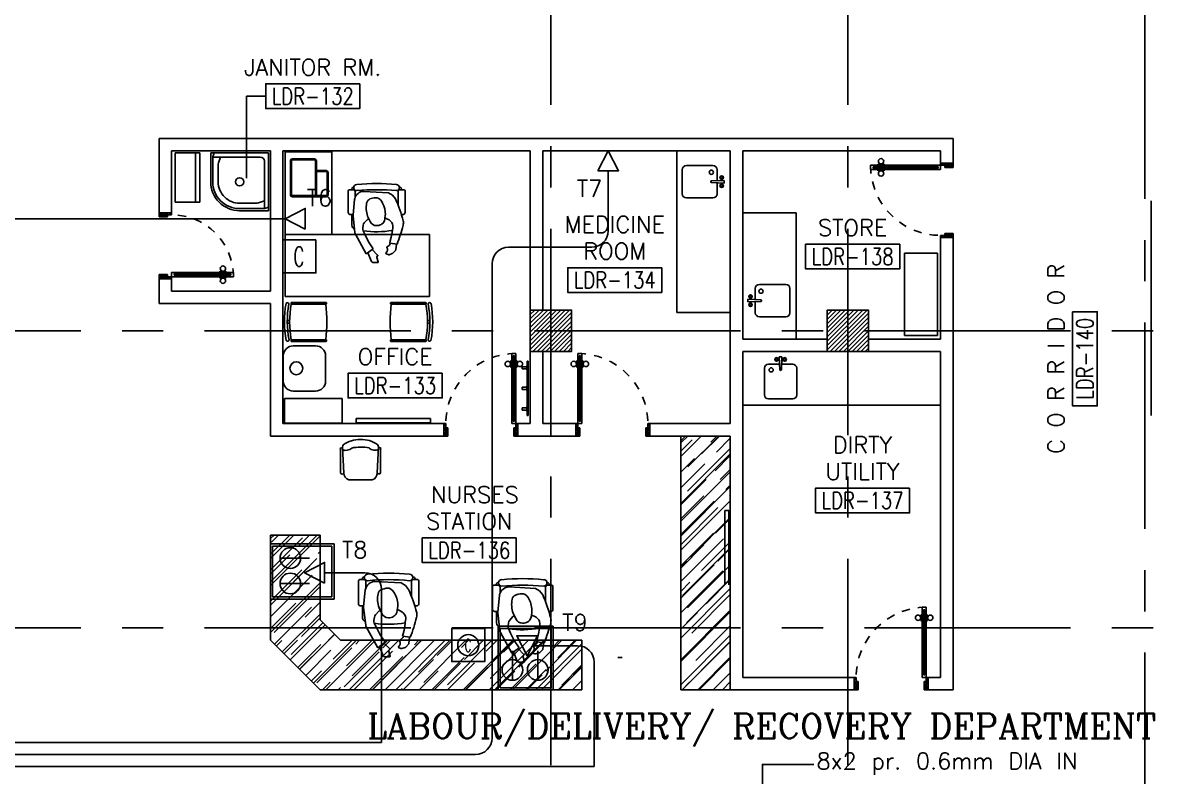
# Model space of a CAD drawing. Extents: x 0 to 92.2, y -1.4 to 78.1.
# Drawn here: x 18.49 to 32.38, y 14.48 to 23.6 of the extents above; entities that cross this region are included whole.
import ezdxf
from ezdxf.enums import TextEntityAlignment as Align

# ---------------------------------------------------------------- set-up
doc = ezdxf.new("R2010")
doc.units = 0
doc.header["$MEASUREMENT"] = 0
doc.linetypes.add('CENTERX2', pattern=[4, 2.5, -0.5, 0.5, -0.5])
doc.linetypes.add('HIDDEN', pattern=[0.375, 0.25, -0.125])
doc.layers.get('0').update_dxf_attribs({"color": 11, "linetype": 'CONTINUOUS'})
for name, color, linetype in [('AXES', 11, 'CENTERX2'), ('COL', 11, 'CONTINUOUS'), ('COUNTER', 11, 'CONTINUOUS'), ('DOOR', 11, 'CONTINUOUS'), ('E-CO', 6, 'CONTINUOUS'), ('E-SOCKETS', 4, 'CONTINUOUS'), ('E-TEL', 4, 'CONTINUOUS'), ('E-TEXT', 2, 'CONTINUOUS'), ('E-WIRE', 4, 'CONTINUOUS'), ('FIX', 11, 'CONTINUOUS'), ('HAT', 11, 'CONTINUOUS'), ('ME-FIX', 11, 'CONTINUOUS'), ('NON-MEDICAL', 11, 'CONTINUOUS'), ('RM-BOX', 11, 'CONTINUOUS'), ('RM-NAME', 11, 'CONTINUOUS'), ('RM-NO', 11, 'CONTINUOUS'), ('WALL', 11, 'CONTINUOUS')]:
    doc.layers.add(name, color=color, linetype=linetype)
doc.styles.add('ROMANC', font='romanc', dxfattribs={"height": 0.1})
doc.styles.add('ROMANS', font='ROMANS.shx', dxfattribs={"width": 0.6})
doc.styles.get("Standard").update_dxf_attribs({"font": 'TXT.shx'})

# ---------------------------------------------------------------- blocks, each defined once
blk = doc.blocks.new('RM1')
at = {"layer": 'RM-BOX'}
blk.add_lwpolyline([(570, -200), (-570, -200), (-570, -500), (570, -500)], close=True, dxfattribs=at)
at = {"layer": 'RM-NAME', "style": 'ROMANS'}
blk.add_attdef('ROOMNAME1', text='', height=200, dxfattribs=at).set_placement((0, 324), align=Align.MIDDLE)
blk = doc.blocks.new('*X79')
at = {"color": 0}
for p, q in [((42139, 132667), (42622, 133150)), ((42139, 132720), (42569, 133150)), ((42139, 132773), (42516, 133150)), ((42139, 132826), (42463, 133150)), ((42139, 132879), (42410, 133150)), ((42139, 132932), (42357, 133150)), ((42139, 132985), (42304, 133150)), ((42139, 133038), (42251, 133150)), ((42139, 133091), (42198, 133150)), ((42139, 133144), (42145, 133150)), ((42175, 132650), (42639, 133114)), ((42228, 132650), (42639, 133061)), ((42281, 132650), (42639, 133007)), ((42335, 132650), (42639, 132954)), ((42388, 132650), (42639, 132901)), ((42441, 132650), (42639, 132848)), ((42494, 132650), (42639, 132795)), ((42547, 132650), (42639, 132742)), ((42600, 132650), (42639, 132689))]:
    blk.add_line(p, q, dxfattribs=at)
blk = doc.blocks.new('*X78')
at = {"color": 0}
for p, q in [((38539, 132673), (39016, 133150)), ((38539, 132726), (38963, 133150)), ((38539, 132779), (38910, 133150)), ((38539, 132832), (38857, 133150)), ((38539, 132885), (38804, 133150)), ((38539, 132938), (38751, 133150)), ((38539, 132991), (38698, 133150)), ((38539, 133044), (38645, 133150)), ((38539, 133097), (38592, 133150)), ((38569, 132650), (39039, 133120)), ((38622, 132650), (39039, 133067)), ((38675, 132650), (39039, 133014)), ((38728, 132650), (39039, 132961)), ((38781, 132650), (39039, 132908)), ((38834, 132650), (39039, 132855)), ((38887, 132650), (39039, 132802)), ((38940, 132650), (39039, 132749)), ((38993, 132650), (39039, 132696))]:
    blk.add_line(p, q, dxfattribs=at)
blk = doc.blocks.new('COL50')
at = {"layer": 'COL'}
blk.add_lwpolyline([(-250, 250), (-250, -250), (250, -250), (250, 250)], close=True, dxfattribs=at)
blk = doc.blocks.new('DOOR90')
at = {"layer": 'DOOR', "color": 0, "linetype": 'BYBLOCK'}
for p, q in [((-150, 0), (-150, -25)), ((-150, 0), (0, 0)), ((0, -50), (0, 0)), ((-1000, -25), (-1000, -75)), ((-1000, -75), (-1000, -25)), ((-950, -25), (-1000, -25)), ((-950, -75), (-1000, -75)), ((-970, -42), (-970, -58)), ((-950, -42), (-970, -42)), ((-950, -58), (-970, -58)), ((-950, -25), (-950, -42)), ((-950, -58), (-950, -75)), ((-918, -25), (-918, -18)), ((-828, -18), (-918, -18)), ((-918, -75), (-918, -82)), ((-828, -82), (-918, -82)), ((-905, -18), (-905, -9)), ((-905, -9), (-840, -9)), ((-905, -18), (-840, -18)), ((-905, -82), (-905, -91)), ((-905, -82), (-840, -82)), ((-905, -91), (-840, -91)), ((-840, -18), (-840, -9)), ((-840, -82), (-840, -91)), ((-828, -25), (-828, -18)), ((-828, -75), (-828, -82)), ((-200, -42), (-200, -25)), ((-200, -25), (-150, -25)), ((-180, -42), (-200, -42)), ((-200, -75), (-200, -58)), ((-200, -58), (-180, -58)), ((-150, -75), (-200, -75)), ((-180, -58), (-180, -42)), ((-150, -75), (-150, -25)), ((-150, -25), (-100, -25)), ((-100, -25), (-100, -50)), ((-100, -50), (0, -50)), ((-150, -900), (-150, -875)), ((-150, -875), (-100, -875)), ((0, -900), (-150, -900)), ((-150, -900), (0, -900)), ((-100, -850), (0, -850)), ((-100, -875), (-100, -850)), ((0, -850), (0, -900))]:
    blk.add_line(p, q, dxfattribs=at)
at = {"layer": 'DOOR', "color": 9, "linetype": 'BYBLOCK'}
for p, q in [((0, -50), (-114, 0)), ((0, -50), (-40, 0)), ((0, -50), (-100, -37)), ((0, -850), (-114, -900)), ((0, -850), (-100, -863)), ((0, -850), (-40, -900))]:
    blk.add_line(p, q, dxfattribs=at)
at = {"layer": 'DOOR', "linetype": 'BYBLOCK'}
for p, q in [((-200, -25), (-950, -25)), ((-200, -42), (-950, -42)), ((-200, -58), (-950, -58)), ((-950, -75), (-200, -75))]:
    blk.add_line(p, q, dxfattribs=at)
at = {"layer": 'DOOR', "color": 0, "linetype": 'BYBLOCK'}
for centre in [(-873, 24), (-873, -124)]:
    blk.add_circle(centre, 32.4, dxfattribs=at)
at = {"layer": 'DOOR', "color": 9, "linetype": 'BYBLOCK'}
for centre, radius, start, end in [((0, -50), 154, 161.1053, 166.2858), ((0, -50), 134, 158.1598, 169.28), ((0, -50), 94.4, 148.0182, 180), ((0, -50), 74.4, 137.7764, 180), ((0, -50), 114, 154.0838, 167.3774), ((0, -50), 54.4, 113.2074, 180), ((0, -50), 34.4, 90, 180), ((0, -50), 14.4, 90, 180), ((0, -850), 154, 193.7142, 198.8947), ((0, -850), 134, 190.72, 201.8402), ((0, -850), 94.4, 180, 211.9818), ((0, -850), 74.4, 180, 222.2236), ((0, -850), 54.4, 180, 246.7926), ((0, -850), 34.4, 180, 270), ((0, -850), 14.4, 180, 270)]:
    blk.add_arc(centre, radius, start, end, dxfattribs=at)
at = {"layer": 'DOOR', "linetype": 'HIDDEN', "ltscale": 0.5}
blk.add_arc((-150, -25), 850, 180, 270, dxfattribs=at)
blk = doc.blocks.new('JAN-001')
for p, q in [((730, -30), (30, -30)), ((30, -30), (30, -730)), ((80, -130), (80, -705)), ((705, -80), (130, -80)), ((610, -80), (635, -152)), ((688, -30), (704, -76)), ((705, -380), (705, -84)), ((730, -380), (730, -30)), ((640, -380), (640, -184)), ((30, -688), (76, -704)), ((80, -610), (152, -635)), ((184, -640), (380, -640)), ((30, -730), (380, -730)), ((84, -705), (380, -705))]:
    blk.add_line(p, q)
blk.add_circle((380, -380), 50)
for centre, radius, start, end in [((130, -130), 50, 90, 180), ((680, -84), 25, 0, 19.0039), ((540, -184), 100, 0, 19.0039), ((380, -380), 350, 270, 0), ((380, -380), 325, 270, 0), ((380, -380), 260, 270, 0), ((184, -540), 100, 250.9961, 270), ((84, -680), 25, 250.9961, 270)]:
    blk.add_arc(centre, radius, start, end)
blk = doc.blocks.new('DOOR80')
at = {"layer": 'DOOR', "color": 0, "linetype": 'BYBLOCK'}
for p, q in [((-30, 900), (-80, 900)), ((-80, 900), (-30, 900)), ((-80, 850), (-80, 900)), ((-63, 850), (-80, 850)), ((-47, 870), (-63, 870)), ((-63, 850), (-63, 870)), ((-47, 850), (-47, 870)), ((-30, 850), (-47, 850)), ((-30, 850), (-30, 900)), ((-87, 805), (-96, 805)), ((-96, 805), (-96, 740)), ((-87, 740), (-96, 740)), ((-80, 818), (-87, 818)), ((-87, 728), (-87, 818)), ((-87, 805), (-87, 740)), ((-80, 728), (-87, 728)), ((-30, 818), (-22, 818)), ((-30, 728), (-22, 728)), ((-22, 728), (-22, 818)), ((-22, 805), (-13, 805)), ((-22, 805), (-22, 740)), ((-22, 740), (-13, 740)), ((-13, 805), (-13, 740)), ((-805, 0), (-805, 150)), ((-805, 150), (-780, 150)), ((-805, 150), (-805, 0)), ((-780, 150), (-780, 100)), ((-80, 200), (-63, 200)), ((-80, 150), (-80, 200)), ((-80, 150), (-30, 150)), ((-63, 200), (-63, 180)), ((-63, 180), (-47, 180)), ((-47, 200), (-30, 200)), ((-47, 180), (-47, 200)), ((-30, 200), (-30, 150)), ((-5, 150), (-30, 150)), ((-30, 150), (-30, 100)), ((-5, 150), (-5, 0)), ((-755, 0), (-805, 0)), ((-780, 100), (-755, 100)), ((-755, 100), (-755, 0)), ((-55, 100), (-55, 0)), ((-30, 100), (-55, 100)), ((-55, 0), (-5, 0))]:
    blk.add_line(p, q, dxfattribs=at)
at = {"layer": 'DOOR', "linetype": 'BYBLOCK'}
for p, q in [((-80, 850), (-80, 200)), ((-63, 200), (-63, 850)), ((-47, 200), (-47, 850)), ((-30, 200), (-30, 850)), ((-5, 0), (-5, 150))]:
    blk.add_line(p, q, dxfattribs=at)
at = {"layer": 'DOOR', "color": 9, "linetype": 'BYBLOCK'}
for p, q in [((-755, 0), (-805, 114)), ((-755, 0), (-805, 40)), ((-755, 0), (-768, 100)), ((-55, 0), (-5, 114)), ((-55, 0), (-41, 100)), ((-55, 0), (-5, 40))]:
    blk.add_line(p, q, dxfattribs=at)
at = {"layer": 'DOOR', "color": 0, "linetype": 'BYBLOCK'}
for centre in [(-128, 773), (19, 773)]:
    blk.add_circle(centre, 32.4, dxfattribs=at)
at = {"layer": 'DOOR', "linetype": 'HIDDEN', "ltscale": 0.5}
blk.add_arc((-30, 150), 750, 90, 180, dxfattribs=at)
at = {"layer": 'DOOR', "color": 9, "linetype": 'BYBLOCK'}
for centre, radius, start, end in [((-755, 0), 154, 103.7142, 108.8947), ((-55, 0), 154, 71.1053, 76.2858), ((-755, 0), 134, 100.72, 111.8402), ((-755, 0), 94.4, 90, 121.9818), ((-755, 0), 74.4, 90, 132.2236), ((-755, 0), 54.4, 90, 156.7926), ((-755, 0), 34.4, 90, 180), ((-755, 0), 14.4, 90, 180), ((-55, 0), 94.4, 58.0182, 90), ((-55, 0), 74.4, 47.7764, 90), ((-55, 0), 54.4, 23.2074, 90), ((-55, 0), 34.4, 0, 90), ((-55, 0), 14.4, 0, 90), ((-55, 0), 134, 68.1598, 79.28), ((-55, 0), 114, 64.0838, 77.3774)]:
    blk.add_arc(centre, radius, start, end, dxfattribs=at)

msp = doc.modelspace()

# ---------------------------------------------------------------- hatches: boundary and pattern name
at = {"layer": 'COUNTER', "linetype": 'BYBLOCK'}
h = msp.add_hatch(dxfattribs=at)
h.set_pattern_fill('AR-RROOF', color=11, scale=0.2, angle=45, style=0)
h.set_pattern_definition([(45, (-13.89653, -113.02859), (0.16970563, 0.45254834), [3, -0.4, 1, -0.2]), (45, (-13.77915, -112.7698), (-0.32951176, 0.04666905), [0.6, -0.066, 1.2, -0.15]), (45, (-13.94603, -112.83767), (0.64063874, 0.83014336), [1.6, -0.28, 0.8, -0.2])])
h.paths.add_polyline_path([(21.4927, 16.1211), (22.0927, 15.5211), (25.2677, 15.5211), (25.2677, 16.1211), (22.3412, 16.1211), (22.0927, 16.3697), (22.0927, 17.3961), (21.4927, 17.3961)])
h.paths.add_polyline_path([(27.0677, 18.5961), (26.4677, 18.5961), (26.4677, 15.5211), (27.0677, 15.5211)])

# ---------------------------------------------------------------- linework, layer by layer
at = {"layer": 'AXES'}
for p, q in [((24.8927, -1.3931), (24.8927, 77.4195)), ((28.4927, -1.3931), (28.4927, 77.4195)), ((32.0927, 5.4711), (32.0927, 64.2911)), ((0.6927, 19.8711), (68.7327, 19.8711)), ((0.6927, 16.2711), (68.7327, 16.2711))]:
    msp.add_line(p, q, dxfattribs=at)
at = {"layer": 'COUNTER'}
msp.add_line((32.1687, 18.8461), (32.1687, 21.4461), dxfattribs=at)
at = {"layer": 'COUNTER', "linetype": 'BYBLOCK'}
for p, q in [((26.4677, 18.5961), (26.4677, 15.5211)), ((21.4927, 17.3961), (21.4927, 16.1211)), ((21.4927, 17.3961), (22.0927, 17.3961)), ((22.0927, 17.3961), (22.0927, 16.3697)), ((22.0927, 16.3697), (22.3412, 16.1211)), ((21.4927, 16.1211), (22.0927, 15.5211)), ((25.2677, 16.1211), (22.3412, 16.1211)), ((25.2677, 16.1211), (25.2677, 15.5211)), ((25.2677, 15.5211), (22.0927, 15.5211)), ((27.0677, 15.5211), (26.4677, 15.5211))]:
    msp.add_line(p, q, dxfattribs=at)
at = {"layer": 'E-CO', "color": 4}
for points in [[(22.0427, 20.9728), (21.6427, 20.9728), (21.6427, 20.5728), (22.0427, 20.5728)], [(24.0902, 16.2626), (23.6902, 16.2626), (23.6902, 15.8626), (24.0902, 15.8626)]]:
    msp.add_lwpolyline(points, close=True, dxfattribs=at)
at = {"layer": 'E-SOCKETS'}
for p, q in [((21.4927, 17.2881), (21.4927, 16.6207)), ((22.2624, 17.2881), (21.4927, 17.2881)), ((22.2624, 16.6207), (22.2624, 17.2881)), ((21.608, 17.1169), (21.9663, 17.1169)), ((21.608, 16.8092), (21.9663, 16.8092)), ((21.4927, 16.6207), (22.2624, 16.6207)), ((24.9213, 16.2908), (24.2539, 16.2908)), ((24.2539, 16.2908), (24.2539, 15.5211)), ((24.9213, 15.5211), (24.9213, 16.2908)), ((24.4251, 15.6365), (24.4251, 15.9948)), ((24.7328, 15.6365), (24.7328, 15.9948)), ((24.2539, 15.5211), (24.9213, 15.5211))]:
    msp.add_line(p, q, dxfattribs=at)
at = {"layer": 'E-SOCKETS', "color": 8}
for p, q in [((22.2374, 17.2631), (21.5177, 17.2631)), ((21.5177, 17.2631), (21.5177, 16.6457)), ((22.2374, 16.6457), (22.2374, 17.2631)), ((21.5177, 16.6457), (22.2374, 16.6457)), ((24.8963, 16.2658), (24.2789, 16.2658)), ((24.2789, 16.2658), (24.2789, 15.5461)), ((24.8963, 15.5461), (24.8963, 16.2658)), ((24.2789, 15.5461), (24.8963, 15.5461))]:
    msp.add_line(p, q, dxfattribs=at)
at = {"layer": 'E-SOCKETS'}
for points in [[(22.1484, 16.8122), (22.1484, 17.0648), (21.9062, 16.9385), (21.9062, 16.9385)], [(24.7298, 16.1768), (24.4772, 16.1768), (24.6035, 15.9346), (24.6035, 15.9346)]]:
    msp.add_lwpolyline(points, close=True, dxfattribs=at)
for centre in [(21.733, 17.1169), (21.733, 16.8092), (24.4251, 15.7615), (24.7328, 15.7615)]:
    msp.add_circle(centre, 0.125, dxfattribs=at)
at = {"layer": 'E-TEL', "color": 4}
msp.add_line((22.734, 16.9385), (22.734, 16.9385), dxfattribs=at)
for points in [[(25.4602, 21.8098), (25.7127, 21.8098), (25.5865, 22.052), (25.5865, 22.052)], [(21.9138, 21.1021), (21.9138, 21.3547), (21.6717, 21.2284), (21.6717, 21.2284)]]:
    msp.add_lwpolyline(points, close=True, dxfattribs=at)
at = {"layer": 'E-TEXT', "color": 11}
msp.add_lwpolyline([(28.0815, 14.6171), (27.456, 14.6171), (27.456, 13.7158), (27.6201, 13.7158), (27.6201, 14.0288), (27.2846, 14.0288)], dxfattribs=at)
at = {"layer": 'E-WIRE', "color": 4, "linetype": 'BYBLOCK'}
for p, q in [((25.5865, 21.8098), (25.5865, 21.0828)), ((21.6717, 21.2284), (16.5341, 21.2284)), ((24.3786, 20.8828), (25.3865, 20.8828)), ((24.1786, 14.9372), (24.1786, 20.6828)), ((22.1484, 16.9385), (22.6376, 16.9385)), ((22.8376, 16.7385), (22.8376, 14.8844)), ((24.6666, 16.0557), (25.2167, 16.0557)), ((25.4167, 15.8557), (25.4167, 14.59))]:
    msp.add_line(p, q, dxfattribs=at)
at = {"layer": 'E-WIRE', "color": 4}
for p, q in [((16.5508, 14.8844), (22.8376, 14.8844)), ((16.5508, 14.7372), (23.9786, 14.7372)), ((16.5508, 14.59), (25.4167, 14.59))]:
    msp.add_line(p, q, dxfattribs=at)
at = {"layer": 'E-WIRE'}
msp.add_circle((23.8902, 16.0612), 0.128, dxfattribs=at)
at = {"layer": 'E-WIRE', "color": 4, "linetype": 'BYBLOCK'}
for centre, start, end in [((25.3865, 21.0828), 270, 0), ((24.3786, 20.6828), 90, 180), ((22.6376, 16.7385), 0, 90), ((25.2167, 15.8557), 0, 90), ((23.9786, 14.9372), 270, 0)]:
    msp.add_arc(centre, 0.2, start, end, dxfattribs=at)
at = {"layer": 'ME-FIX'}
for p, q in [((26.4177, 22.0512), (26.4177, 20.0914)), ((26.4857, 21.5312), (26.4857, 21.8241)), ((26.5356, 21.874), (26.8567, 21.874)), ((26.9065, 21.8241), (26.9065, 21.6876)), ((26.9947, 21.6936), (26.8395, 21.6876)), ((26.9947, 21.6616), (26.8395, 21.6676)), ((26.9065, 21.6676), (26.9065, 21.5312)), ((26.9947, 21.6936), (26.9947, 21.6616)), ((26.8567, 21.4813), (26.5356, 21.4813)), ((27.2177, 21.2985), (27.8677, 21.2985)), ((27.8677, 21.2985), (27.8677, 19.7711)), ((27.7406, 20.4326), (27.4195, 20.4326)), ((27.3696, 20.3828), (27.3696, 20.2463)), ((27.7905, 20.0898), (27.7905, 20.3828)), ((27.2814, 20.2523), (27.4367, 20.2463)), ((27.2814, 20.2523), (27.2814, 20.2203)), ((27.2814, 20.2203), (27.4367, 20.2263)), ((27.3696, 20.2263), (27.3696, 20.0898)), ((26.4177, 20.0914), (27.0677, 20.0914)), ((27.4195, 20.04), (27.7406, 20.04))]:
    msp.add_line(p, q, dxfattribs=at)
for centre, radius in [((26.8371, 21.7921), 0.0255), ((26.9637, 21.7274), 0.0217), ((26.9637, 21.7274), 0.014), ((26.9637, 21.6279), 0.0217), ((26.9637, 21.6279), 0.014), ((27.3125, 20.2861), 0.0217), ((27.3125, 20.2861), 0.014), ((27.4391, 20.3508), 0.0255), ((27.3125, 20.1865), 0.0217), ((27.3125, 20.1865), 0.014)]:
    msp.add_circle(centre, radius, dxfattribs=at)
for centre, radius, start, end in [((26.5356, 21.8241), 0.0499, 90, 180), ((26.8567, 21.8241), 0.0499, 0, 90), ((26.8395, 21.6776), 0.00997, 90, 270), ((26.5356, 21.5312), 0.0499, 180, 270), ((26.8567, 21.5312), 0.0499, 270, 0), ((27.4195, 20.3828), 0.0499, 90, 180), ((27.7406, 20.3828), 0.0499, 0, 90), ((27.4367, 20.2363), 0.00997, 270, 90), ((27.4195, 20.0898), 0.0499, 180, 270), ((27.7406, 20.0898), 0.0499, 270, 0)]:
    msp.add_arc(centre, radius, start, end, dxfattribs=at)
at = {"layer": 'NON-MEDICAL'}
for p, q in [((20.3374, 22.0291), (20.6374, 22.0291)), ((20.3374, 21.4291), (20.3374, 22.0291)), ((20.5829, 22.0291), (20.5829, 21.4291)), ((20.6374, 22.0291), (20.6374, 21.4291)), ((22.2342, 22.0376), (21.6717, 22.0376)), ((21.6717, 22.0376), (21.6717, 21.0376)), ((22.0242, 21.9535), (21.758, 21.9535)), ((22.0242, 21.9535), (21.758, 21.9535)), ((22.0242, 21.941), (21.758, 21.941)), ((22.0242, 21.941), (21.758, 21.941)), ((22.2342, 21.0376), (22.2342, 22.0376)), ((21.733, 21.9285), (21.733, 21.521)), ((21.733, 21.9285), (21.733, 21.521)), ((21.7455, 21.9285), (21.7455, 21.521)), ((21.7455, 21.9285), (21.7455, 21.521)), ((22.0367, 21.9285), (22.0367, 21.521)), ((22.0367, 21.9285), (22.0367, 21.521)), ((22.0492, 21.9285), (22.0492, 21.521)), ((22.0492, 21.9285), (22.0492, 21.521)), ((22.0492, 21.8122), (22.1655, 21.8122)), ((22.0492, 21.8122), (22.1655, 21.8122)), ((22.0492, 21.7997), (22.1655, 21.7997)), ((22.0492, 21.7997), (22.1655, 21.7997)), ((22.178, 21.521), (22.178, 21.7872)), ((22.178, 21.521), (22.178, 21.7872)), ((22.1905, 21.521), (22.1905, 21.7872)), ((22.1905, 21.521), (22.1905, 21.7872)), ((22.4341, 21.3024), (22.4341, 21.5665)), ((22.4979, 21.581), (22.4486, 21.581)), ((22.4766, 21.581), (22.4766, 21.5888)), ((22.502, 21.6106), (22.4984, 21.6106)), ((22.5191, 21.4883), (22.5191, 21.5599)), ((22.9241, 21.5441), (22.6221, 21.5606)), ((22.9717, 21.5143), (22.9241, 21.5441)), ((23.0397, 21.3923), (23.0397, 21.5599)), ((23.0604, 21.6106), (23.0568, 21.6106)), ((23.1102, 21.581), (23.0608, 21.581)), ((23.0822, 21.581), (23.0822, 21.5888)), ((23.1247, 21.3024), (23.1247, 21.5665)), ((20.6374, 21.4291), (20.3374, 21.4291)), ((21.758, 21.5085), (22.0242, 21.5085)), ((21.758, 21.5085), (22.0242, 21.5085)), ((21.758, 21.496), (22.0242, 21.496)), ((21.758, 21.496), (22.0242, 21.496)), ((22.1655, 21.496), (22.0242, 21.496)), ((22.1655, 21.496), (22.0242, 21.496)), ((22.1655, 21.5085), (22.0459, 21.5085)), ((22.1655, 21.5085), (22.0459, 21.5085)), ((22.5124, 21.461), (22.4932, 21.2743)), ((22.5139, 21.473), (22.5124, 21.461)), ((23.0078, 21.4683), (22.9717, 21.5143)), ((22.4939, 21.2812), (22.4553, 21.2812)), ((22.4786, 21.1508), (22.4786, 21.2812)), ((22.4933, 21.2628), (22.5167, 21.0597)), ((23.1034, 21.2812), (23.0785, 21.2812)), ((22.6111, 21.1129), (22.6162, 21.1501)), ((22.6297, 21.1789), (22.6679, 21.2203)), ((22.6679, 21.2203), (22.6856, 21.2261)), ((22.8796, 21.2393), (22.9115, 21.225)), ((22.9115, 21.225), (22.9322, 21.2142)), ((22.9322, 21.2142), (22.9491, 21.1982)), ((22.974, 21.121), (22.9702, 21.0872)), ((22.9744, 21.1234), (22.974, 21.121)), ((23.4217, 21.0376), (21.6717, 21.0376)), ((21.6717, 21.0376), (22.2342, 21.0376)), ((21.6717, 21.0376), (21.6717, 20.2876)), ((21.6717, 21.0376), (21.6717, 20.2876)), ((22.5229, 21.0402), (22.6538, 20.8025)), ((22.639, 21.0318), (22.6154, 21.0837)), ((22.6813, 20.949), (22.639, 21.0318)), ((22.9557, 21.0044), (22.9443, 20.9599)), ((22.9634, 21.0435), (22.9557, 21.0044)), ((22.9702, 21.0872), (22.9634, 21.0435)), ((23.4217, 20.2876), (23.4217, 21.0376)), ((22.6538, 20.8025), (22.7381, 20.8639)), ((22.7381, 20.8639), (22.6813, 20.949)), ((22.9443, 20.9599), (22.9374, 20.9337)), ((22.9374, 20.9337), (23.0268, 20.9217)), ((29.1777, 20.8121), (29.1777, 19.8121)), ((29.1777, 20.8121), (29.5777, 20.8121)), ((29.5777, 19.8121), (29.5777, 20.8121)), ((21.6717, 20.2876), (23.4217, 20.2876)), ((21.741, 20.2099), (21.7442, 20.2131)), ((21.741, 20.2099), (21.741, 20.1964)), ((21.741, 20.1964), (21.7442, 20.1931)), ((21.7442, 20.2131), (22.1177, 20.2131)), ((21.7442, 20.1931), (22.1177, 20.1931)), ((22.121, 20.2099), (22.1177, 20.2131)), ((22.1177, 20.1931), (22.121, 20.1964)), ((22.121, 20.2099), (22.121, 20.1964)), ((22.9988, 20.2099), (23.002, 20.2131)), ((22.9988, 20.2099), (22.9988, 20.1964)), ((23.002, 20.1931), (22.9988, 20.1964)), ((23.3755, 20.2131), (23.002, 20.2131)), ((23.3755, 20.1931), (23.002, 20.1931)), ((23.3788, 20.2099), (23.3755, 20.2131)), ((23.3788, 20.1964), (23.3755, 20.1931)), ((23.3788, 20.2099), (23.3788, 20.1964)), ((21.6957, 19.9938), (21.7238, 19.9938)), ((21.6957, 19.9633), (21.7238, 19.9633)), ((23.424, 19.9938), (23.3959, 19.9938)), ((23.424, 19.9633), (23.3959, 19.9633)), ((21.741, 19.7599), (21.7442, 19.7631)), ((21.741, 19.7599), (21.741, 19.7464)), ((21.741, 19.7464), (21.7442, 19.7431)), ((21.7442, 19.7631), (22.1177, 19.7631)), ((21.7442, 19.7431), (22.1177, 19.7431)), ((22.121, 19.7599), (22.1177, 19.7631)), ((22.1177, 19.7431), (22.121, 19.7464)), ((22.121, 19.7599), (22.121, 19.7464)), ((22.9988, 19.7599), (23.002, 19.7631)), ((22.9988, 19.7599), (22.9988, 19.7464)), ((23.002, 19.7431), (22.9988, 19.7464)), ((23.3755, 19.7631), (23.002, 19.7631)), ((23.3755, 19.7431), (23.002, 19.7431)), ((23.3788, 19.7599), (23.3755, 19.7631)), ((23.3788, 19.7464), (23.3755, 19.7431)), ((23.3788, 19.7599), (23.3788, 19.7464)), ((29.1777, 19.8121), (29.5777, 19.8121)), ((21.7682, 19.6887), (22.0398, 19.6887)), ((21.6479, 19.2605), (21.6479, 19.5684)), ((22.1601, 19.5684), (22.1601, 19.2605)), ((24.6004, 19.3985), (24.6004, 19.4485)), ((24.6054, 19.4485), (24.6004, 19.4485)), ((24.6054, 18.8433), (24.6054, 19.5037)), ((24.6181, 19.5037), (24.6054, 19.5037)), ((24.6181, 18.8433), (24.6181, 19.5037)), ((27.531, 19.4669), (27.6675, 19.4669)), ((27.6615, 19.5551), (27.6935, 19.5551)), ((27.6615, 19.5551), (27.6675, 19.3998)), ((27.6935, 19.5551), (27.6875, 19.3998)), ((27.6875, 19.4669), (27.8239, 19.4669)), ((24.6004, 19.4362), (24.5419, 19.4362)), ((24.5419, 19.4108), (24.5419, 19.4362)), ((24.6004, 19.4108), (24.5419, 19.4108)), ((24.6054, 19.3985), (24.6004, 19.3985)), ((27.4811, 19.0959), (27.4811, 19.417)), ((27.8738, 19.417), (27.8738, 19.0959)), ((24.6004, 19.1862), (24.5419, 19.1862)), ((24.5419, 19.1608), (24.5419, 19.1862)), ((24.6004, 19.1485), (24.6004, 19.1985)), ((24.6054, 19.1985), (24.6004, 19.1985)), ((21.6611, 19.0527), (22.3611, 19.0527)), ((21.6611, 18.7527), (21.6611, 19.0527)), ((22.0398, 19.1402), (21.7682, 19.1402)), ((22.3611, 19.0527), (22.3611, 18.7527)), ((24.6004, 19.1608), (24.5419, 19.1608)), ((24.6054, 19.1485), (24.6004, 19.1485)), ((27.8239, 19.046), (27.531, 19.046)), ((24.6004, 18.9362), (24.5419, 18.9362)), ((24.5419, 18.9108), (24.5419, 18.9362)), ((24.6004, 18.9108), (24.5419, 18.9108)), ((24.6004, 18.8985), (24.6004, 18.9485)), ((24.6054, 18.9485), (24.6004, 18.9485)), ((24.6054, 18.8985), (24.6004, 18.8985)), ((27.2177, 18.9711), (29.6177, 18.9711)), ((22.3611, 18.7527), (21.6611, 18.7527)), ((23.4314, 18.8067), (22.5314, 18.8067)), ((22.5314, 18.8067), (22.5314, 18.7567)), ((22.5314, 18.7567), (23.4314, 18.7567)), ((23.4314, 18.7567), (23.4314, 18.8067)), ((24.6181, 18.8433), (24.6054, 18.8433)), ((27.0005, 17.6935), (27.0005, 16.7935)), ((27.0505, 17.6935), (27.0005, 17.6935)), ((27.0505, 16.7935), (27.0505, 17.6935)), ((21.4927, 17.3961), (21.4927, 16.1211)), ((21.4927, 17.3961), (22.0927, 17.3961)), ((22.0927, 17.3961), (22.0927, 16.3697)), ((22.5592, 16.5606), (22.5592, 16.8402)), ((22.6268, 16.8556), (22.5745, 16.8556)), ((22.6042, 16.8556), (22.6042, 16.8638)), ((22.6311, 16.8869), (22.6273, 16.8869)), ((22.6492, 16.7574), (22.6492, 16.8332)), ((23.078, 16.8165), (22.7583, 16.8339)), ((23.1284, 16.7849), (23.078, 16.8165)), ((23.2004, 16.6557), (23.2004, 16.8332)), ((23.2223, 16.8869), (23.2185, 16.8869)), ((23.2751, 16.8556), (23.2228, 16.8556)), ((23.2454, 16.8556), (23.2454, 16.8638)), ((23.2904, 16.5606), (23.2904, 16.8402)), ((24.257, 16.8205), (24.2532, 16.8205)), ((24.8482, 16.8205), (24.8444, 16.8205)), ((22.6421, 16.7285), (22.6218, 16.5308)), ((22.6437, 16.7412), (22.6421, 16.7285)), ((23.1666, 16.7362), (23.1284, 16.7849)), ((24.1851, 16.4942), (24.1851, 16.7738)), ((24.2527, 16.7892), (24.2004, 16.7892)), ((24.2301, 16.7892), (24.2301, 16.7974)), ((24.2696, 16.6748), (24.268, 16.6621)), ((24.2751, 16.691), (24.2751, 16.7668)), ((24.704, 16.7501), (24.3842, 16.7675)), ((24.7543, 16.7185), (24.704, 16.7501)), ((24.7925, 16.6698), (24.7543, 16.7185)), ((24.8263, 16.5893), (24.8263, 16.7668)), ((24.901, 16.7892), (24.8487, 16.7892)), ((24.8713, 16.7892), (24.8713, 16.7974)), ((24.9163, 16.4942), (24.9163, 16.7738)), ((22.6225, 16.5381), (22.5817, 16.5381)), ((22.6063, 16.4), (22.6063, 16.5381)), ((23.2679, 16.5381), (23.2415, 16.5381)), ((24.268, 16.6621), (24.2477, 16.4644)), ((22.6219, 16.5186), (22.6466, 16.3036)), ((22.7466, 16.3599), (22.752, 16.3993)), ((22.7664, 16.4298), (22.8067, 16.4737)), ((22.8067, 16.4737), (22.8255, 16.4798)), ((23.0309, 16.4937), (23.0647, 16.4786)), ((23.0647, 16.4786), (23.0866, 16.4672)), ((23.0866, 16.4672), (23.1045, 16.4502)), ((24.2484, 16.4717), (24.2076, 16.4717)), ((24.2322, 16.3336), (24.2322, 16.4717)), ((24.2478, 16.4522), (24.2725, 16.2372)), ((24.3923, 16.3634), (24.4326, 16.4073)), ((24.4326, 16.4073), (24.4514, 16.4134)), ((24.6568, 16.4273), (24.6906, 16.4122)), ((24.6906, 16.4122), (24.7125, 16.4008)), ((24.7125, 16.4008), (24.7304, 16.3838)), ((24.8938, 16.4717), (24.8674, 16.4717)), ((22.0927, 16.3697), (22.3412, 16.1211)), ((22.6532, 16.2829), (22.7918, 16.0313)), ((22.7762, 16.274), (22.7512, 16.329)), ((22.8209, 16.1864), (22.7762, 16.274)), ((23.1196, 16.2865), (23.1115, 16.2451)), ((23.1269, 16.3328), (23.1196, 16.2865)), ((23.1309, 16.3685), (23.1269, 16.3328)), ((23.1313, 16.3711), (23.1309, 16.3685)), ((24.3726, 16.2935), (24.3779, 16.3329)), ((24.3726, 16.2935), (24.3779, 16.3329)), ((24.4021, 16.2076), (24.3771, 16.2626)), ((24.4021, 16.2076), (24.3771, 16.2626)), ((24.7528, 16.2664), (24.7455, 16.2201)), ((24.7528, 16.2664), (24.7455, 16.2201)), ((24.7568, 16.3021), (24.7528, 16.2664)), ((24.7568, 16.3021), (24.7528, 16.2664)), ((24.7572, 16.3047), (24.7568, 16.3021)), ((24.7572, 16.3047), (24.7568, 16.3021)), ((21.4927, 16.1211), (22.0927, 15.5211)), ((25.2677, 16.1211), (22.3412, 16.1211)), ((22.881, 16.0963), (22.8209, 16.1864)), ((23.0994, 16.198), (23.0921, 16.1701)), ((23.0921, 16.1701), (23.1868, 16.1575)), ((23.1115, 16.2451), (23.0994, 16.198)), ((24.2791, 16.2165), (24.4177, 15.9649)), ((24.2791, 16.2165), (24.4177, 15.9649)), ((24.4468, 16.12), (24.4021, 16.2076)), ((24.4468, 16.12), (24.4021, 16.2076)), ((24.507, 16.0299), (24.4468, 16.12)), ((24.507, 16.0299), (24.4468, 16.12)), ((24.7253, 16.1316), (24.718, 16.1037)), ((24.7253, 16.1316), (24.718, 16.1037)), ((24.7374, 16.1787), (24.7253, 16.1316)), ((24.7374, 16.1787), (24.7253, 16.1316)), ((24.7455, 16.2201), (24.7374, 16.1787)), ((24.7455, 16.2201), (24.7374, 16.1787)), ((25.2677, 16.1211), (25.2677, 15.5211)), ((22.7918, 16.0313), (22.881, 16.0963)), ((24.4177, 15.9649), (24.507, 16.0299)), ((24.4177, 15.9649), (24.507, 16.0299)), ((24.718, 16.1037), (24.8127, 16.0911)), ((24.718, 16.1037), (24.8127, 16.0911)), ((25.7051, 15.9107), (25.7551, 15.9107)), ((25.2677, 15.5211), (22.0927, 15.5211))]:
    msp.add_line(p, q, dxfattribs=at)
at = {"layer": 'NON-MEDICAL', "extrusion": (0, 0, -1)}
for p, q in [((22.3414, 18.147), (22.3404, 18.4307)), ((22.3819, 18.1471), (22.3662, 18.4619)), ((22.8009, 18.4634), (22.7873, 18.1485)), ((22.8278, 18.1486), (22.8269, 18.4324)), ((22.443, 18.0662), (22.5849, 18.0667)), ((22.5849, 18.0667), (22.7268, 18.0672))]:
    msp.add_line(p, q, dxfattribs=at)
at = {"layer": 'NON-MEDICAL'}
for points in [[(22.8848, 21.2772, 0.1280623), (22.8518, 21.4183, 0.2157166), (22.7842, 21.4826), (22.7513, 21.4818), (22.7283, 21.478), (22.6968, 21.468, 0.2424325), (22.6578, 21.4189, 0.1365134), (22.6702, 21.2602), (22.7011, 21.1942, 0.297129), (22.7765, 21.145, 0.1389863), (22.8364, 21.1607, 0.1051671), (22.8622, 21.1836), (22.8729, 21.2043), (22.8783, 21.2288), (22.8844, 21.2771)], [(22.7258, 20.8546), (22.7912, 20.7879, -0.4458327), (22.7907, 20.7789), (22.7889, 20.7774, 0.3042703), (22.7826, 20.758), (22.7977, 20.7056, -0.5099825), (22.7916, 20.6978), (22.7333, 20.6998, -0.292523), (22.717, 20.7111), (22.6729, 20.8162)], [(23.0196, 20.9226), (23.011, 20.8513, -0.1665035), (23.0065, 20.842), (22.9746, 20.8099, -0.116666), (22.9684, 20.806), (22.9305, 20.7932, -0.1815827), (22.9193, 20.7936), (22.8935, 20.8042, -0.5662747), (22.8922, 20.8133, 0.3727106), (22.9037, 20.8807, -0.4583706), (22.9062, 20.8884, 0.2106222), (22.9479, 20.9322)], [(23.0365, 16.5339, 0.1280623), (23.0014, 16.6833, 0.2157166), (22.9299, 16.7514), (22.895, 16.7506), (22.8707, 16.7465), (22.8374, 16.7359, 0.2424325), (22.796, 16.6839, 0.1365134), (22.8091, 16.5159), (22.8419, 16.446, 0.297129), (22.9217, 16.3939, 0.1389863), (22.9852, 16.4105, 0.1051671), (23.0125, 16.4347), (23.0239, 16.4567), (23.0295, 16.4827), (23.036, 16.5338)], [(24.6624, 16.4675, 0.1280623), (24.6273, 16.6169, 0.2157166), (24.5558, 16.685), (24.5209, 16.6842), (24.4966, 16.6801), (24.4633, 16.6695, 0.2424325), (24.4219, 16.6175, 0.1365134), (24.435, 16.4495), (24.4678, 16.3796, 0.297129), (24.5476, 16.3275, 0.1389863), (24.6111, 16.3441, 0.1051671), (24.6384, 16.3683), (24.6498, 16.3903), (24.6554, 16.4163), (24.6619, 16.4674)], [(23.1791, 16.1584), (23.17, 16.083, -0.1665035), (23.1652, 16.0731), (23.1315, 16.0391, -0.116666), (23.1249, 16.035), (23.0848, 16.0214, -0.1815827), (23.073, 16.0218), (23.0457, 16.0331, -0.5662747), (23.0442, 16.0426, 0.3727106), (23.0565, 16.1141, -0.4583706), (23.0591, 16.1222, 0.2106222), (23.1033, 16.1686)], [(22.8681, 16.0864), (22.9373, 16.0158, -0.4458327), (22.9367, 16.0062), (22.9348, 16.0047, 0.3042703), (22.9282, 15.9841), (22.9442, 15.9286, -0.5099825), (22.9377, 15.9204), (22.876, 15.9225, -0.292523), (22.8587, 15.9345), (22.8121, 16.0457)], [(24.494, 16.02), (24.5632, 15.9494, -0.4458327), (24.5626, 15.9398), (24.5607, 15.9383, 0.3042703), (24.5541, 15.9177), (24.5701, 15.8622, -0.5099825), (24.5636, 15.854), (24.5019, 15.8561, -0.292523), (24.4846, 15.8681), (24.438, 15.9793)], [(24.494, 16.02), (24.5632, 15.9494, -0.4458327), (24.5626, 15.9398), (24.5607, 15.9383, 0.3042703), (24.5541, 15.9177), (24.5701, 15.8622, -0.5099825), (24.5636, 15.854), (24.5019, 15.8561, -0.292523), (24.4846, 15.8681), (24.438, 15.9793)], [(24.805, 16.092), (24.7959, 16.0166, -0.1665035), (24.7911, 16.0067), (24.7574, 15.9727, -0.116666), (24.7508, 15.9686), (24.7107, 15.955, -0.1815827), (24.6989, 15.9554), (24.6716, 15.9667, -0.5662747), (24.6702, 15.9762, 0.3727106), (24.6824, 16.0477, -0.4583706), (24.685, 16.0558, 0.2106222), (24.7292, 16.1022)], [(24.805, 16.092), (24.7959, 16.0166, -0.1665035), (24.7911, 16.0067), (24.7574, 15.9727, -0.116666), (24.7508, 15.9686), (24.7107, 15.955, -0.1815827), (24.6989, 15.9554), (24.6716, 15.9667, -0.5662747), (24.6702, 15.9762, 0.3727106), (24.6824, 16.0477, -0.4583706), (24.685, 16.0558, 0.2106222), (24.7292, 16.1022)]]:
    msp.add_lwpolyline(points, format="xyb", dxfattribs=at)
for points in [[(22.1242, 20.2131), (22.1677, 20.2131), (22.171, 20.2099), (22.171, 20.1964), (22.1677, 20.1931), (22.1242, 20.1931), (22.121, 20.1964), (22.121, 20.2099)], [(22.9955, 20.2131), (22.952, 20.2131), (22.9488, 20.2099), (22.9488, 20.1964), (22.952, 20.1931), (22.9955, 20.1931), (22.9988, 20.1964), (22.9988, 20.2099)], [(22.1242, 19.7631), (22.1677, 19.7631), (22.171, 19.7599), (22.171, 19.7464), (22.1677, 19.7431), (22.1242, 19.7431), (22.121, 19.7464), (22.121, 19.7599)], [(22.9955, 19.7631), (22.952, 19.7631), (22.9488, 19.7599), (22.9488, 19.7464), (22.952, 19.7431), (22.9955, 19.7431), (22.9988, 19.7464), (22.9988, 19.7599)]]:
    msp.add_lwpolyline(points, close=True, dxfattribs=at)
for centre, radius in [((21.8056, 19.417), 0.0787), ((27.6277, 19.524), 0.0217), ((27.6277, 19.524), 0.014), ((27.7272, 19.524), 0.0217), ((27.7272, 19.524), 0.014), ((27.563, 19.3974), 0.0255)]:
    msp.add_circle(centre, radius, dxfattribs=at)
for centre, radius, start, end in [((21.758, 21.9285), 0.025, 90, 180), ((21.758, 21.9285), 0.025, 90, 180), ((21.758, 21.9285), 0.0125, 90, 180), ((21.758, 21.9285), 0.0125, 90, 180), ((22.0242, 21.9285), 0.025, 0, 90), ((22.0242, 21.9285), 0.025, 0, 90), ((22.0242, 21.9285), 0.0125, 0, 90), ((22.0242, 21.9285), 0.0125, 0, 90), ((22.1655, 21.7872), 0.025, 0, 90), ((22.1655, 21.7872), 0.025, 0, 90), ((22.1655, 21.7872), 0.0125, 0, 90), ((22.1655, 21.7872), 0.0125, 0, 90), ((22.4486, 21.5665), 0.0145, 90, 180), ((22.4984, 21.5888), 0.0218, 90, 180), ((22.4979, 21.5599), 0.0211, 0, 90), ((22.5391, 21.6064), 0.0374, 90, 270), ((22.6276, 21.4431), 0.1176, 92.67494, 165.29345), ((22.7794, 19.1721), 2.4833, 84.44787, 95.55213), ((22.7794, 19.1718), 2.4092, 84.2765, 95.7235), ((23.0196, 21.6064), 0.0374, 270, 90), ((23.0608, 21.5599), 0.0211, 90, 180), ((23.0604, 21.5888), 0.0218, 0, 90), ((23.1102, 21.5665), 0.0145, 0, 90), ((21.758, 21.521), 0.025, 180, 270), ((21.758, 21.521), 0.025, 180, 270), ((21.758, 21.521), 0.0125, 180, 270), ((21.758, 21.521), 0.0125, 180, 270), ((22.0242, 21.521), 0.025, 270, 0), ((22.0242, 21.521), 0.025, 270, 0), ((22.0242, 21.521), 0.0125, 270, 0), ((22.0242, 21.521), 0.0125, 270, 0), ((22.1655, 21.521), 0.0125, 270, 0), ((22.1655, 21.521), 0.0125, 270, 0), ((22.1655, 21.521), 0.025, 270, 0), ((22.1655, 21.521), 0.025, 270, 0), ((21.5285, 20.8024), 1.6223, 14.29232, 24.23439), ((22.4553, 21.3024), 0.0213, 180, 270), ((22.5461, 21.2689), 0.0531, 174.13003, 186.56656), ((23.1034, 21.3024), 0.0213, 270, 0), ((22.5309, 21.1508), 0.0523, 180, 248.59125), ((22.6638, 21.1057), 0.0531, 172.24497, 204.4377), ((22.6688, 21.1429), 0.0531, 137.38127, 172.24497), ((22.8905, 21.1366), 0.085, 351.07134, 46.37618), ((20.8406, 21.7523), 2.3386, 339.19751, 345.057), ((22.9975, 21.1767), 0.1063, 345.057, 14.29232), ((22.5694, 21.0658), 0.0531, 186.56656, 208.84109), ((22.7794, 22.2073), 1.1363, 261.72399, 279.66859), ((22.8737, 19.9828), 1.2133, 169.57711, 190.84799), ((21.697, 20.1955), 0.018, 359.44312, 157.64656), ((22.8738, 19.9828), 1.178, 169.5839, 190.82925), ((22.8676, 19.9781), 1.1438, 169.16569, 190.83431), ((19.9834, 19.9781), 2.1916, 354.36999, 5.63001), ((25.1363, 19.9781), 2.1916, 174.36999, 185.63001), ((22.2521, 19.9781), 1.1438, 349.16569, 10.83431), ((22.246, 19.9828), 1.178, 349.17075, 10.4161), ((23.4227, 20.1955), 0.018, 22.35344, 180.55688), ((22.246, 19.9828), 1.2133, 349.15201, 10.42289), ((21.6987, 19.7613), 0.018, 202.35344, 0.55688), ((23.421, 19.7613), 0.018, 179.44312, 337.64656), ((21.7682, 19.5684), 0.1203, 90, 180), ((22.0398, 19.5684), 0.1203, 0, 90), ((27.531, 19.417), 0.0499, 90, 180), ((27.8239, 19.417), 0.0499, 0, 90), ((27.6775, 19.3998), 0.00997, 180, 0), ((21.7682, 19.2605), 0.1203, 180, 270), ((22.0398, 19.2605), 0.1203, 270, 0), ((27.531, 19.0959), 0.0499, 180, 270), ((27.8239, 19.0959), 0.0499, 270, 0), ((22.5745, 16.8402), 0.0154, 90, 180), ((22.6273, 16.8638), 0.0231, 90, 180), ((22.6268, 16.8332), 0.0224, 0, 90), ((22.6704, 16.8824), 0.0396, 90, 270), ((22.7641, 16.7096), 0.1245, 92.67494, 165.29345), ((22.9248, 14.3049), 2.6294, 84.44787, 95.55213), ((22.9248, 14.3047), 2.5509, 84.2765, 95.7235), ((23.1792, 16.8824), 0.0396, 270, 90), ((23.2228, 16.8332), 0.0224, 90, 180), ((23.2223, 16.8638), 0.0231, 0, 90), ((23.2751, 16.8402), 0.0154, 0, 90), ((24.2532, 16.7974), 0.0231, 90, 180), ((24.2963, 16.816), 0.0396, 90, 270), ((24.5507, 14.2385), 2.6294, 84.44787, 95.55213), ((24.8051, 16.816), 0.0396, 270, 90), ((24.8482, 16.7974), 0.0231, 0, 90), ((21.6003, 16.0312), 1.7177, 14.29232, 24.23439), ((24.2004, 16.7738), 0.0154, 90, 180), ((24.2527, 16.7668), 0.0224, 0, 90), ((24.39, 16.6432), 0.1245, 92.67494, 165.29345), ((24.5507, 14.2383), 2.5509, 84.2765, 95.7235), ((23.2262, 15.9648), 1.7177, 14.29232, 24.23439), ((24.8487, 16.7668), 0.0224, 90, 180), ((24.901, 16.7738), 0.0154, 0, 90), ((22.5817, 16.5606), 0.0225, 180, 270), ((22.6777, 16.525), 0.0563, 174.13003, 186.56656), ((23.2679, 16.5606), 0.0225, 270, 0), ((22.6616, 16.4), 0.0554, 180, 248.59125), ((22.8077, 16.3917), 0.0563, 137.38127, 172.24497), ((23.0424, 16.385), 0.09, 351.07134, 46.37618), ((20.872, 17.0369), 2.4762, 339.19751, 345.057), ((23.1558, 16.4274), 0.1125, 345.057, 14.29232), ((24.2076, 16.4942), 0.0225, 180, 270), ((24.3036, 16.4586), 0.0563, 174.13003, 186.56656), ((24.7817, 16.361), 0.1125, 345.057, 14.29232), ((24.8938, 16.4942), 0.0225, 270, 0), ((22.7025, 16.31), 0.0562, 186.56656, 208.84109), ((22.8024, 16.3523), 0.0563, 172.24497, 204.4377), ((22.9248, 17.5187), 1.2032, 261.72399, 279.66859), ((24.2876, 16.3336), 0.0554, 180, 248.59125), ((24.2876, 16.3336), 0.0554, 180, 248.59125), ((24.4283, 16.2859), 0.0563, 172.24497, 204.4377), ((24.4283, 16.2859), 0.0563, 172.24497, 204.4377), ((24.5507, 17.4523), 1.2032, 261.72399, 279.66859), ((24.5507, 17.4523), 1.2032, 261.72399, 279.66859), ((24.4337, 16.3253), 0.0563, 137.38127, 172.24497), ((24.6683, 16.3186), 0.09, 351.07134, 46.37618), ((22.4979, 16.9705), 2.4762, 339.19751, 345.057), ((22.4979, 16.9705), 2.4762, 339.19751, 345.057), ((24.3284, 16.2436), 0.0562, 186.56656, 208.84109), ((24.3284, 16.2436), 0.0562, 186.56656, 208.84109)]:
    msp.add_arc(centre, radius, start, end, dxfattribs=at)
at = {"layer": 'NON-MEDICAL', "extrusion": (0, 0, -1)}
for centre, radius, start, end in [((-22.4044, 18.4634), 0.0382, 357.71636, 39.34386), ((-22.5657, 18.2447), 0.309, 51.85124, 93.24743), ((-22.6028, 18.2448), 0.309, 86.36093, 127.75712), ((-22.7626, 18.4646), 0.0382, 140.2645, 181.892), ((-22.3524, 18.4392), 0.0146, 324.64829, 214.96008), ((-22.4068, 18.5229), 0.1014, 225.83657, 294.72766), ((-22.5928, 17.8989), 0.5632, 78.18141, 89.06074), ((-22.5782, 17.8989), 0.5632, 90.54762, 101.42695), ((-22.7599, 18.5241), 0.1014, 244.8807, 313.77179), ((-22.8148, 18.4408), 0.0146, 324.64829, 214.96008), ((-22.3616, 18.1576), 0.0228, 207.22552, 332.38284), ((-22.4629, 18.1448), 0.081, 284.204, 1.66456), ((-22.7064, 18.1456), 0.081, 177.9438, 255.40436), ((-22.8075, 18.1591), 0.0228, 207.22552, 332.38284)]:
    msp.add_arc(centre, radius, start, end, dxfattribs=at)
at = {"layer": 'RM-NAME', "color": 5, "linetype": 'BYBLOCK'}
for p, q in [((21.435, 22.7134), (21.2024, 22.7134)), ((21.2024, 22.7134), (21.2024, 21.7221))]:
    msp.add_line(p, q, dxfattribs=at)
at = {"layer": 'WALL'}
for p, q in [((20.1427, 22.2012), (20.1427, 21.3012)), ((29.7677, 22.2012), (20.1427, 22.2012)), ((29.7677, 22.2012), (29.7677, 21.9012)), ((20.2927, 22.0512), (21.4927, 22.0512)), ((20.2927, 22.0512), (20.2927, 21.3012)), ((21.4927, 22.0512), (21.4927, 20.3512)), ((21.6427, 22.0512), (21.6427, 18.7461)), ((21.6427, 22.0512), (24.6427, 22.0512)), ((24.6427, 20.1211), (24.6427, 22.0512)), ((24.7927, 20.1211), (24.7927, 22.0512)), ((24.7927, 22.0512), (27.0677, 22.0512)), ((27.0677, 22.0512), (27.0677, 18.7461)), ((27.2177, 22.0512), (27.2177, 19.7711)), ((27.2177, 22.0512), (29.6177, 22.0512)), ((29.6177, 22.0512), (29.6177, 21.9012)), ((29.6177, 21.9012), (29.7677, 21.9012)), ((20.2927, 21.3012), (20.1427, 21.3012)), ((29.6177, 21.0012), (29.7677, 21.0012)), ((29.6177, 21.0012), (29.6177, 19.7711)), ((29.7677, 21.0012), (29.7677, 15.5211)), ((20.1427, 20.5012), (20.1427, 20.2012)), ((20.2927, 20.5012), (20.1427, 20.5012)), ((20.2927, 20.5012), (20.2927, 20.3512)), ((21.4927, 20.3512), (20.2927, 20.3512)), ((21.4927, 20.2012), (20.1427, 20.2012)), ((21.4927, 20.2012), (21.4927, 18.5961)), ((27.2177, 19.7711), (28.2427, 19.7711)), ((28.7427, 19.7711), (29.6177, 19.7711)), ((24.6427, 19.6211), (24.6427, 18.7461)), ((24.7927, 19.6211), (24.7927, 18.7461)), ((27.2177, 19.6211), (29.6177, 19.6211)), ((27.2177, 19.6211), (27.2177, 15.6711)), ((29.6177, 19.6211), (29.6177, 15.6711)), ((21.6427, 18.7461), (23.5927, 18.7461)), ((24.4927, 18.7461), (24.4927, 18.5961)), ((24.4927, 18.7461), (24.6427, 18.7461)), ((24.7927, 18.7461), (25.1927, 18.7461)), ((25.1927, 18.7461), (25.1927, 18.5961)), ((26.0927, 18.7461), (26.0927, 18.5961)), ((26.0927, 18.7461), (27.0677, 18.7461)), ((24.4927, 18.5961), (25.1927, 18.5961)), ((26.0927, 18.5961), (27.0677, 18.5961)), ((27.0677, 18.5961), (27.0677, 15.5211)), ((27.2177, 15.6711), (28.5677, 15.6711)), ((28.5677, 15.6711), (28.5677, 15.5211)), ((29.4677, 15.6711), (29.6177, 15.6711)), ((29.4677, 15.6711), (29.4677, 15.5211)), ((27.0677, 15.5211), (28.5677, 15.5211)), ((29.4677, 15.5211), (29.7677, 15.5211))]:
    msp.add_line(p, q, dxfattribs=at)
at = {"layer": 'WALL', "linetype": 'BYBLOCK'}
for p in [(23.5927, 18.7461), (21.4927, 18.5961)]:
    msp.add_line(p, (23.5927, 18.5961), dxfattribs=at)
at = {"layer": 'WALL', "linetype": 'BYBLOCK', "ltscale": 0.3}
for points in [[(25.1427, 20.1211), (24.6427, 20.1211), (24.6427, 19.6211), (25.1427, 19.6211)], [(28.7427, 20.1211), (28.2427, 20.1211), (28.2427, 19.6211), (28.7427, 19.6211)]]:
    msp.add_lwpolyline(points, close=True, dxfattribs=at)

# ---------------------------------------------------------------- block references
at = {"layer": 'COL', "xscale": 0.001, "yscale": 0.001, "zscale": 0.001}
for p in [(24.8927, 19.8711), (28.4927, 19.8711)]:
    msp.add_blockref('COL50', p, dxfattribs=at)
at = {"layer": 'DOOR', "color": 0, "linetype": 'BYBLOCK', "xscale": 0.001, "yscale": 0.001, "zscale": 0.001}
msp.add_blockref('DOOR90', (29.7677, 21.9012), dxfattribs=at)
at = {"layer": 'DOOR', "color": 0, "linetype": 'BYBLOCK', "ltscale": 0.3, "xscale": 0.001, "yscale": 0.001, "zscale": 0.001, "rotation": 270}
msp.add_blockref('DOOR80', (20.1427, 20.4966), dxfattribs=at)
at = {"layer": 'DOOR', "color": 0, "linetype": 'BYBLOCK', "yscale": 0.001, "zscale": 0.001}
for p, xscale, rotation in [((24.4927, 18.5961), 0.001, 270), ((25.1927, 18.5961), -0.001, 90), ((29.4677, 15.5211), 0.001, 270)]:
    msp.add_blockref('DOOR90', p, dxfattribs=dict(at, xscale=xscale, rotation=rotation))
at = {"layer": 'FIX', "xscale": 0.001, "yscale": 0.001, "zscale": 0.001, "rotation": 270}
msp.add_blockref('JAN-001', (21.4977, 22.0562), dxfattribs=at)
at = {"layer": 'HAT', "xscale": 0.001, "yscale": 0.001, "zscale": 0.001}
for name in ['*X78', '*X79']:
    msp.add_blockref(name, (-13.8965, -113.0286), dxfattribs=at)
at = {"layer": 'RM-NAME'}
ref = msp.add_blockref('RM1', (22.0049, 23.0634), dxfattribs=dict(at, xscale=0.001, yscale=0.001, zscale=0.001))
ref.add_attrib('ROOMNO', 'LDR-132', dxfattribs={"layer": 'RM-NO', "height": 0.2, "style": 'ROMANS', "width": 0.8}).set_placement((22.0049, 22.7134), align=Align.MIDDLE)
ref.add_attrib('ROOMNAME2', 'JANITOR RM.', dxfattribs={"height": 0.2, "style": 'ROMANS'}).set_placement((22.0049, 23.0634), align=Align.MIDDLE)
ref = msp.add_blockref('RM1', (25.6668, 20.8356), dxfattribs=dict(at, xscale=0.001, yscale=0.001, zscale=0.001))
ref.add_attrib('ROOMNO', 'LDR-134', dxfattribs={"layer": 'RM-NO', "height": 0.2, "style": 'ROMANS', "width": 0.8}).set_placement((25.6668, 20.4856), align=Align.MIDDLE)
ref.add_attrib('ROOMNAME2', 'ROOM', dxfattribs={"height": 0.2, "style": 'ROMANS'}).set_placement((25.6668, 20.8356), align=Align.MIDDLE)
ref.add_attrib('ROOMNAME1', 'MEDICINE', dxfattribs={"height": 0.2, "style": 'ROMANS'}).set_placement((25.6668, 21.1594), align=Align.MIDDLE)
ref = msp.add_blockref('RM1', (28.551, 21.1206), dxfattribs=dict(at, xscale=0.001, yscale=0.001, zscale=0.001))
ref.add_attrib('ROOMNO', 'LDR-138', dxfattribs={"layer": 'RM-NO', "height": 0.2, "style": 'ROMANS', "width": 0.8}).set_placement((28.551, 20.7706), align=Align.MIDDLE)
ref.add_attrib('ROOMNAME2', 'STORE', dxfattribs={"height": 0.2, "style": 'ROMANS'}).set_placement((28.551, 21.1206), align=Align.MIDDLE)
ref = msp.add_blockref('RM1', (31.0166, 19.5316), dxfattribs=dict(at, xscale=0.001, yscale=0.001, zscale=0.001, rotation=90))
ref.add_attrib('ROOMNO', 'LDR-140', dxfattribs={"layer": 'RM-NO', "height": 0.2, "rotation": 90, "style": 'ROMANS', "width": 0.8}).set_placement((31.3666, 19.5316), align=Align.MIDDLE)
ref.add_attrib('ROOMNAME2', 'C O R R I D O R', dxfattribs={"height": 0.2, "rotation": 90, "style": 'ROMANS'}).set_placement((31.0166, 19.5316), align=Align.MIDDLE)
ref = msp.add_blockref('RM1', (23.0041, 19.5569), dxfattribs=dict(at, xscale=0.001, yscale=0.001, zscale=0.001))
ref.add_attrib('ROOMNO', 'LDR-133', dxfattribs={"layer": 'RM-NO', "height": 0.2, "style": 'ROMANS', "width": 0.8}).set_placement((23.0041, 19.2069), align=Align.MIDDLE)
ref.add_attrib('ROOMNAME2', 'OFFICE', dxfattribs={"height": 0.2, "style": 'ROMANS'}).set_placement((23.0041, 19.5569), align=Align.MIDDLE)
ref = msp.add_blockref('RM1', (28.6709, 18.1653), dxfattribs=dict(at, xscale=0.001, yscale=0.001, zscale=0.001))
ref.add_attrib('ROOMNO', 'LDR-137', dxfattribs={"layer": 'RM-NO', "height": 0.2, "style": 'ROMANS', "width": 0.8}).set_placement((28.6709, 17.8153), align=Align.MIDDLE)
ref.add_attrib('ROOMNAME2', 'UTILITY', dxfattribs={"height": 0.2, "style": 'ROMANS'}).set_placement((28.6709, 18.1653), align=Align.MIDDLE)
ref.add_attrib('ROOMNAME1', 'DIRTY', dxfattribs={"height": 0.2, "style": 'ROMANS'}).set_placement((28.6709, 18.4891), align=Align.MIDDLE)
ref = msp.add_blockref('RM1', (23.9029, 17.5617), dxfattribs=dict(at, xscale=0.001, yscale=0.001, zscale=0.001))
ref.add_attrib('ROOMNO', 'LDR-136', dxfattribs={"layer": 'RM-NO', "height": 0.2, "style": 'ROMANS', "width": 0.8}).set_placement((23.9029, 17.2117), align=Align.MIDDLE)
ref.add_attrib('ROOMNAME2', 'STATION', dxfattribs={"height": 0.2, "style": 'ROMANS'}).set_placement((23.9029, 17.5617), align=Align.MIDDLE)
ref.add_attrib('ROOMNAME1', ' NURSES', dxfattribs={"height": 0.2, "style": 'ROMANS'}).set_placement((23.9029, 17.8855), align=Align.MIDDLE)

# ---------------------------------------------------------------- texts
at = {"layer": 'E-CO', "color": 2, "style": 'ROMANS', "width": 0.6}
for height, p in [(0.24, (21.7711, 20.65)), (0.1536, (23.8449, 15.9819))]:
    msp.add_text('C', height=height, dxfattribs=at).set_placement(p)
at = {"layer": 'E-TEXT', "color": 4}
for s, p in [('T7', (25.3603, 21.5944)), ('T6', (22.0854, 21.4815)), ('T8', (22.5135, 17.2173)), ('T9', (25.1843, 16.3368))]:
    msp.add_text(s, height=0.2, dxfattribs=at).set_placement(p, align=Align.MIDDLE)
msp.add_text('8x2 pr. 0.6mm DIA IN', height=0.2, dxfattribs=at).set_placement((28.1129, 14.5581, -2.4))
at = {"layer": 'RM-NAME', "style": 'ROMANC'}
msp.add_text('LABOUR/DELIVERY/ RECOVERY DEPARTMENT', height=0.3, dxfattribs=at).set_placement((27.4492, 15.0607), align=Align.MIDDLE)

doc.saveas('drawing.dxf')
